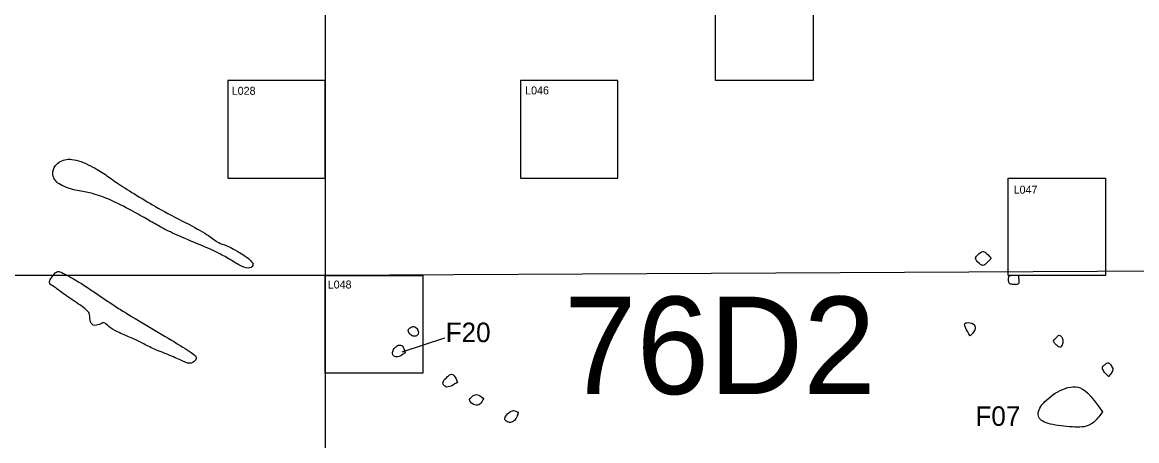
# Model space of a CAD drawing. Extents: x -453 to 184, y -334 to 300.
# Drawn here: x -231.1 to -116.8, y 183.1 to 226 of the extents above; entities that cross this region are included whole.
import ezdxf

# ---------------------------------------------------------------- set-up
doc = ezdxf.new("R2010")
doc.units = 0
for name, color, linetype in [('Builders Trench', 7, 'Continuous'), ('Feature Numbers', 7, 'Continuous'), ('House Site Numbers', 7, 'Continuous'), ('Pit Unid Feature', 7, 'Continuous'), ('Postholes', 7, 'Continuous'), ('Quadrat ID', 7, 'Continuous'), ('Quadrats', 7, 'Continuous')]:
    doc.layers.add(name, color=color, linetype=linetype)

msp = doc.modelspace()

# ---------------------------------------------------------------- linework, layer by layer
at = {"layer": 'Builders Trench'}
for points in [[(-207.87, 201.75), (-209.54, 202.94), (-211.04, 203.28), (-211.62, 203.93), (-213.43, 204.99), (-216.7, 206.62), (-218.75, 207.89), (-220.93, 209.18), (-222.26, 210.17), (-223.42, 210.96), (-225.67, 212.05), (-227.1, 211.88), (-227.89, 211.13), (-228.02, 210.14), (-227.34, 209.25), (-225.3, 208.64), (-224.07, 208.53), (-222.26, 207.89), (-219.7, 206.62), (-218.17, 205.7), (-217.01, 205.05), (-215.61, 204.3), (-213.12, 203.28), (-211.08, 202.39), (-209.78, 201.68), (-208.55, 200.86), (-207.6, 200.65), (-207.36, 201.2), (-207.43, 201.27), (-207.87, 201.75), (-207.87, 201.75), (-207.87, 201.75)], [(-221.2, 196.63), (-225.09, 199.29), (-226.45, 200.01), (-227.41, 200.55), (-227.75, 200.21), (-228.26, 199.53), (-228.36, 199.15), (-227.82, 198.91), (-227.03, 198.23), (-225.16, 197), (-224.03, 196.19), (-224.2, 195.4), (-223.86, 194.79), (-223.08, 194.96), (-222.7, 195.3), (-222.23, 194.79), (-221.44, 194.24), (-219.81, 193.59), (-218.75, 193.08), (-217.59, 192.43), (-215.88, 191.82), (-214.49, 191.14), (-213.74, 190.86), (-213.05, 191.51), (-213.46, 191.96), (-215.68, 193.32), (-218.48, 194.99), (-221.2, 196.63), (-221.2, 196.63), (-221.2, 196.63)]]:
    msp.add_open_spline(points, degree=3, dxfattribs=at)
at = {"layer": 'Feature Numbers'}
msp.add_line((-192.13, 192.16), (-187.74, 193.6), dxfattribs=at)
at = {"layer": 'Pit Unid Feature'}
msp.add_open_spline([(-120.31, 186.02), (-121.62, 187.86), (-122.77, 188.96), (-124.99, 188.19), (-126.76, 186.71), (-127.12, 185.35), (-125.88, 184.7), (-123.27, 184.43), (-121.52, 184.43), (-120.31, 186.02), (-120.31, 186.02), (-120.31, 186.02)], degree=3, dxfattribs=at)
at = {"layer": 'Postholes'}
for points in [[(-131.73, 201.75), (-132.21, 202.34), (-132.61, 202.59), (-133.08, 202.16), (-133.45, 201.79), (-133.09, 201.33), (-132.56, 200.9), (-132.15, 201.33), (-131.73, 201.75), (-131.73, 201.75), (-131.73, 201.75)], [(-128.96, 200), (-129.56, 200.07), (-129.95, 200), (-129.95, 199.74), (-129.95, 199.31), (-129.84, 199.09), (-129.25, 199.09), (-128.89, 199.09), (-128.89, 199.49), (-128.96, 200), (-128.96, 200), (-128.96, 200)], [(-190.64, 193.81), (-190.3, 194.01), (-190.64, 194.73), (-191, 194.83), (-191.42, 194.59), (-191.58, 194.33), (-191.14, 193.73), (-190.64, 193.81), (-190.64, 193.81), (-190.64, 193.81)], [(-133.9, 193.83), (-133.16, 194.47), (-133.53, 195.18), (-134.28, 195.18), (-134.63, 195.04), (-133.9, 193.83), (-133.9, 193.83), (-133.9, 193.83)], [(-124.56, 192.66), (-124.37, 193.01), (-124.37, 193.45), (-124.54, 193.77), (-124.75, 193.96), (-125.02, 193.69), (-125.29, 193.4), (-125.39, 193.22), (-125.1, 192.92), (-124.8, 192.64), (-124.56, 192.66), (-124.56, 192.66), (-124.56, 192.66)], [(-191.8, 192.07), (-191.94, 192.65), (-192.2, 192.91), (-192.6, 192.87), (-192.94, 192.53), (-193.18, 192.11), (-192.98, 191.63), (-192.42, 191.63), (-191.8, 192.07), (-191.8, 192.07), (-191.8, 192.07)], [(-119.72, 189.64), (-119.35, 190.01), (-119.18, 190.36), (-119.43, 190.78), (-119.71, 191.12), (-120.01, 190.92), (-120.31, 190.68), (-120.38, 190.55), (-120.16, 190.12), (-120.05, 190.01), (-119.72, 189.64), (-119.72, 189.64), (-119.72, 189.64)], [(-186.44, 189.04), (-186.67, 189.77), (-187.12, 189.97), (-187.45, 189.67), (-187.96, 189.14), (-187.94, 188.8), (-187.58, 188.46), (-186.94, 188.73), (-186.44, 189.04), (-186.44, 189.04), (-186.44, 189.04)], [(-183.79, 187.37), (-184.37, 187.97), (-185.03, 187.6), (-185.35, 187.18), (-184.69, 186.62), (-184.08, 186.75), (-183.79, 187.37), (-183.79, 187.37), (-183.79, 187.37)], [(-180.22, 185.97), (-180.72, 186.28), (-181.27, 185.93), (-181.59, 185.42), (-181.62, 185.17), (-181.22, 184.91), (-180.83, 184.94), (-180.39, 185.31), (-180.22, 185.97), (-180.22, 185.97), (-180.22, 185.97)]]:
    msp.add_open_spline(points, degree=3, dxfattribs=at)
at = {"layer": 'Quadrat ID'}
for p, q in [((-210, 220), (-210, 220)), ((-210, 220), (-210, 220)), ((-210, 220), (-210, 220)), ((-210, 220), (-210, 220)), ((-200, 220), (-200, 220)), ((-200, 220), (-200, 220)), ((-200, 220), (-200, 220)), ((-200, 220), (-200, 220)), ((-180, 220), (-180, 220)), ((-180, 220), (-180, 220)), ((-180, 220), (-180, 220)), ((-180, 220), (-180, 220)), ((-170, 220), (-170, 220)), ((-170, 220), (-170, 220)), ((-170, 220), (-170, 220)), ((-170, 220), (-170, 220)), ((-160, 220), (-160, 220)), ((-160, 220), (-160, 220)), ((-160, 220), (-160, 220)), ((-160, 220), (-160, 220)), ((-150, 220), (-150, 220)), ((-150, 220), (-150, 220)), ((-150, 220), (-150, 220)), ((-150, 220), (-150, 220)), ((-210, 210), (-210, 210)), ((-210, 210), (-210, 210)), ((-210, 210), (-210, 210)), ((-210, 210), (-210, 210)), ((-200, 210), (-200, 210)), ((-200, 210), (-200, 210)), ((-200, 210), (-200, 210)), ((-200, 210), (-200, 210)), ((-180, 210), (-180, 210)), ((-180, 210), (-180, 210)), ((-180, 210), (-180, 210)), ((-180, 210), (-180, 210)), ((-170, 210), (-170, 210)), ((-170, 210), (-170, 210)), ((-170, 210), (-170, 210)), ((-170, 210), (-170, 210)), ((-130, 210), (-130, 210)), ((-130, 210), (-130, 210)), ((-130, 210), (-130, 210)), ((-130, 210), (-130, 210)), ((-120, 210), (-120, 210)), ((-120, 210), (-120, 210)), ((-120, 210), (-120, 210)), ((-120, 210), (-120, 210)), ((-200, 200), (-200, 200)), ((-200, 200), (-200, 200)), ((-200, 200), (-200, 200)), ((-200, 200), (-200, 200)), ((-190, 200), (-190, 200)), ((-190, 200), (-190, 200)), ((-190, 200), (-190, 200)), ((-190, 200), (-190, 200)), ((-130, 200), (-130, 200)), ((-130, 200), (-130, 200)), ((-130, 200), (-130, 200)), ((-130, 200), (-130, 200)), ((-120, 200), (-120, 200)), ((-120, 200), (-120, 200)), ((-120, 200), (-120, 200)), ((-120, 200), (-120, 200)), ((-200, 190), (-200, 190)), ((-200, 190), (-200, 190)), ((-200, 190), (-200, 190)), ((-200, 190), (-200, 190)), ((-190, 190), (-190, 190)), ((-190, 190), (-190, 190)), ((-190, 190), (-190, 190)), ((-190, 190), (-190, 190))]:
    msp.add_line(p, q, dxfattribs=at)
at = {"layer": 'Quadrats'}
for p, q in [((-100.09, 200.54), (-200, 200)), ((-200, 200), (-200, 100))]:
    msp.add_line(p, q, dxfattribs=at)
msp.add_lwpolyline([(-300, 300), (-200, 300), (-200, 200), (-300, 200)], dxfattribs=at)
for points in [[(-160, 230), (-150, 230), (-150, 220), (-160, 220)], [(-210, 220), (-210, 210), (-200, 210), (-200, 220)], [(-180, 220), (-180, 210), (-170, 210), (-170, 220)], [(-130, 210), (-120, 210), (-120, 200), (-130, 200)], [(-200, 200), (-190, 200), (-190, 190), (-200, 190)]]:
    msp.add_lwpolyline(points, close=True, dxfattribs=at)

# ---------------------------------------------------------------- texts
at = {"layer": 'Feature Numbers'}
for s, p in [('F20', (-187.66, 193.17)), ('F07', (-133.35, 184.58))]:
    msp.add_text(s, height=2, dxfattribs=at).set_placement(p)
at = {"layer": 'House Site Numbers'}
msp.add_text('76D2', height=10, dxfattribs=at).set_placement((-175.53, 187.84))
at = {"layer": 'Quadrat ID'}
for s, p in [('L028', (-209.59, 218.54)), ('L046', (-179.51, 218.58)), ('L047', (-129.43, 208.4)), ('L048', (-199.75, 198.67))]:
    msp.add_text(s, height=0.82, dxfattribs=at).set_placement(p)

doc.saveas('drawing.dxf')
